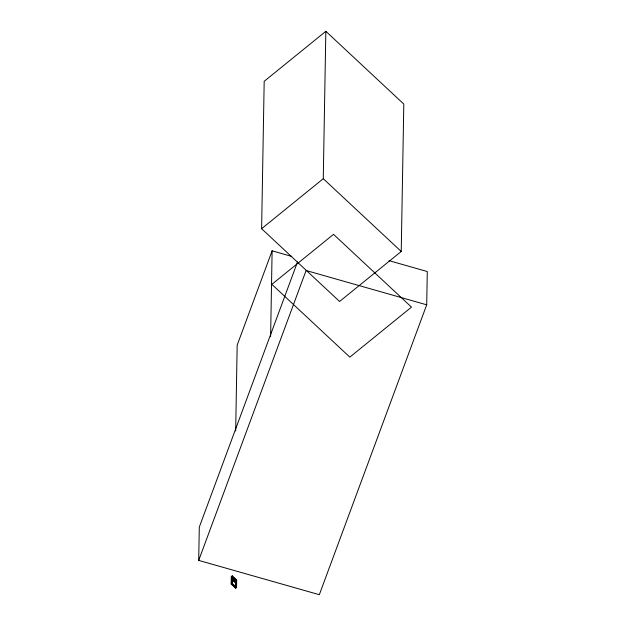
<?xml version="1.0" encoding="UTF-8"?>
<svg xmlns="http://www.w3.org/2000/svg" width="626" height="626" viewBox="0 0 626 626"><rect width="100%" height="100%" fill="white"/><g stroke="black" fill="none" stroke-linecap="round" stroke-linejoin="round"><path stroke-width="0.94" d="M388.949 260.635L427.292 271.543L426.705 304.815L319.33 594.7L198.708 560.395L199.295 527.115L297.522 261.926M231.166 583.988L231.291 576.71L232.223 575.959L236.698 580.138L236.565 587.415L235.642 588.166L231.166 583.988L232.238 583.268M231.315 584.019L232.238 583.369L232.363 576.092L231.291 576.71M232.223 575.959L232.09 583.236L236.565 587.415M235.673 430.954L237.168 345.169L272.114 250.823L291.755 256.41M261.613 228.709L264.188 81.31L325.841 31.3L403.801 104.072L401.235 251.472L339.582 301.482L261.613 228.709L323.266 178.7L325.841 31.3M270.62 336.608L272.114 250.823M198.708 560.395L306.091 270.51L426.705 304.815M236.425 587.18L235.501 588.033L236.425 587.282L236.55 580.005L232.144 576.272M323.266 178.7L401.235 251.472M232.332 578.072L236.518 581.977M236.299 582.055L232.332 577.962L236.518 581.875L235.595 582.728L233.498 580.772M231.839 578.463L236.025 582.376L235.939 587.571L231.753 583.667M231.62 578.643L235.806 582.548L235.72 587.751L231.534 583.839M233.498 580.67L235.595 582.626M333.517 234.343L271.864 284.353L349.832 357.125L411.485 307.116L333.517 234.343"/></g></svg>
